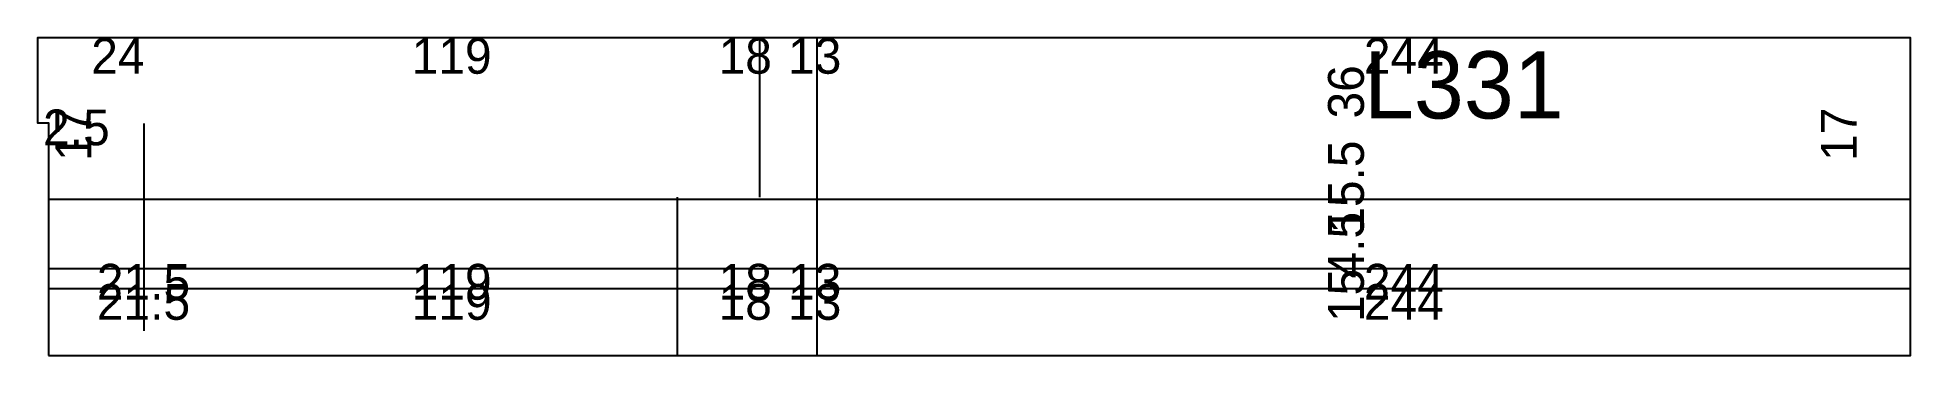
# Model space of a CAD drawing. Extents: x 4915 to 5333, y 1578 to 1649.
import ezdxf

# ---------------------------------------------------------------- set-up
doc = ezdxf.new("R2010")
doc.units = 0
for name, color, linetype in [('3', 3, 'Continuous'), ('4', 4, 'Continuous'), ('Painéis', 200, 'Continuous')]:
    doc.layers.add(name, color=color, linetype=linetype)

msp = doc.modelspace()

# ---------------------------------------------------------------- linework, layer by layer
at = {"layer": '3'}
for p, q in [((5333.07, 1649), (4915.07, 1649)), ((4915.07, 1649), (4915.07, 1630)), ((5076.27, 1613.4), (5076.27, 1648.9)), ((5089.07, 1578), (5089.07, 1648.9)), ((5333.07, 1578), (5333.07, 1649)), ((4915.07, 1630), (4917.57, 1630)), ((4917.57, 1630), (4917.57, 1578)), ((4938.87, 1583.5), (4938.87, 1629.9)), ((4917.57, 1613), (5333.07, 1613)), ((5057.87, 1578), (5057.87, 1613.4)), ((4917.57, 1597.5), (5333.07, 1597.5)), ((4917.57, 1593), (5333.07, 1593)), ((4917.57, 1578), (5333.07, 1578))]:
    msp.add_line(p, q, dxfattribs=at)
at = {"layer": '3', "lineweight": 25}
msp.add_lwpolyline([(4917.57, 1578), (5333.07, 1578), (5333.07, 1649), (4915.07, 1649), (4915.07, 1630), (4917.57, 1630)], close=True, dxfattribs=at)
at = {"layer": 'Painéis', "lineweight": 18}
for p, q in [((5076.27, 1613.4), (5076.27, 1648.9)), ((5089.07, 1578), (5089.07, 1648.9)), ((4938.87, 1583.5), (4938.87, 1629.9)), ((4917.57, 1613), (5333.07, 1613)), ((5057.87, 1578), (5057.87, 1613.4)), ((4917.57, 1597.5), (5333.07, 1597.5)), ((4917.57, 1593), (5333.07, 1593))]:
    msp.add_line(p, q, dxfattribs=at)

# ---------------------------------------------------------------- texts
at = {"layer": '4'}
msp.add_text('L331', height=15, dxfattribs=at).set_placement((5211.07, 1631))
at = {"layer": 'Painéis'}
for s, p in [('24', (4927.07, 1641)), ('119', (4998.57, 1641)), ('18', (5067.07, 1641)), ('13', (5082.57, 1641)), ('244', (5211.07, 1641)), ('2.5', (4916.32, 1625)), ('21.5', (4928.32, 1590.5)), ('119', (4998.57, 1590.5)), ('18', (5067.07, 1590.5)), ('13', (5082.57, 1590.5)), ('244', (5211.07, 1590.5)), ('21.5', (4928.32, 1586)), ('119', (4998.57, 1586)), ('18', (5067.07, 1586)), ('13', (5082.57, 1586)), ('244', (5211.07, 1586))]:
    msp.add_text(s, height=8, dxfattribs=at).set_placement(p)
for s, p in [('36', (5211.07, 1631)), ('17', (4927.07, 1621.5)), ('17', (5321.07, 1621.5)), ('15.5', (5211.07, 1605.25)), ('4.5', (5211.07, 1595.25)), ('15', (5211.07, 1585.5))]:
    msp.add_text(s, height=8, rotation=90, dxfattribs=at).set_placement(p)

doc.saveas('drawing.dxf')
